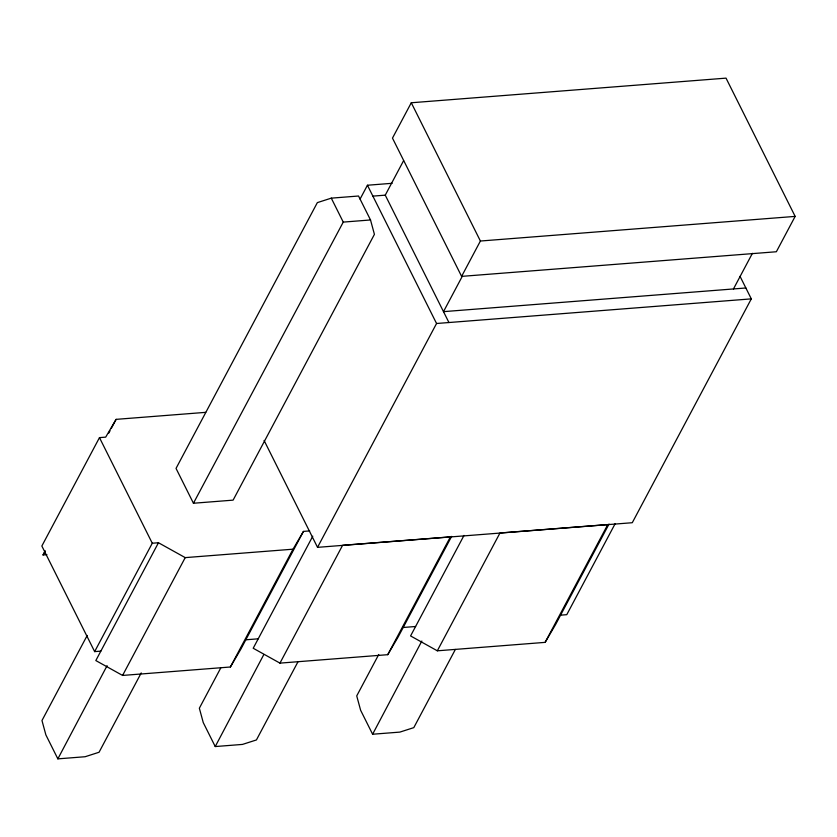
<?xml version="1.0" encoding="UTF-8"?>
<svg xmlns="http://www.w3.org/2000/svg" width="837" height="837" viewBox="0 0 837 837"><rect width="100%" height="100%" fill="white"/><g stroke="black" fill="none" stroke-linecap="round" stroke-linejoin="round"><path stroke-width="1.26" d="M141.233 672.917L99.048 752.264L85.112 756.732L57.858 758.866L107.084 665.677M297.993 661.753L256.425 739.95L242.489 744.417L215.235 746.552L263.843 654.513M455.37 649.439L413.802 727.635L399.866 732.103L372.611 734.237L421.838 641.048M205.724 412.348L116.102 419.358L105.682 437.144L99.477 437.625L41.85 546.017L94.644 651.615L100.838 651.134M46.914 554.659L43.032 554.962L45.261 550.767M108.8 433.085L110.024 430.793M111.237 428.513L116.102 419.358M87.215 635.44L41.976 720.531L45.878 734.907L57.858 758.866M94.644 651.615L152.271 543.234L99.477 437.625M303.454 531.401L293.034 549.187L185.218 557.62L158.465 542.742L95.826 660.56L122.579 675.438L230.384 666.995L240.815 649.219L303.454 531.401L309.648 530.92M193.441 503.246L343.254 222.098L331.285 198.149L317.349 202.617L176.032 468.406L193.441 503.246L233.105 500.139L374.421 234.35L370.519 219.964L358.539 196.015L331.285 198.149M360.067 199.08L367.433 185.239L392.135 183.303M411.281 102.763L392.48 138.115L461.605 276.377L776.359 251.749L795.15 216.396L726.035 78.134L411.281 102.763L480.396 241.025L461.605 276.377M122.579 675.438L185.218 557.62M448.935 322.527L385.261 195.157L403.591 160.673M220.748 667.968L199.352 708.217L203.255 722.593L215.235 746.552M230.384 666.995L293.034 549.187M312.776 536.193L253.203 648.246L279.956 663.124L387.761 654.68L398.192 636.905L451.635 536.381M740.034 276.336L751.302 298.872L632.28 522.717L317.526 547.346L436.548 323.5L367.433 185.239M462.442 276.011L443.495 311.646L745.861 287.98M279.956 663.124L342.595 545.306L450.411 536.873L387.761 654.68M378.742 654.503L356.729 695.903L360.632 710.278L372.611 734.237M464.022 535.408L410.58 635.932L437.332 650.809L545.138 642.366L555.569 624.58L609.012 524.067M437.332 650.809L499.971 532.991L607.788 524.558L545.138 642.366M733.463 288.953L752.411 253.318M615.205 523.585L566.775 614.672L560.581 615.164M43.032 554.962L44.989 551.625M372.873 196.12L385.261 195.157M343.254 222.098L370.519 219.964M480.396 241.025L795.15 216.396M436.548 323.5L751.302 298.872M152.271 543.234L158.465 542.742M245.827 639.792L258.214 638.819M403.204 627.478L415.591 626.505M264.084 440.45L317.526 547.346"/></g></svg>
